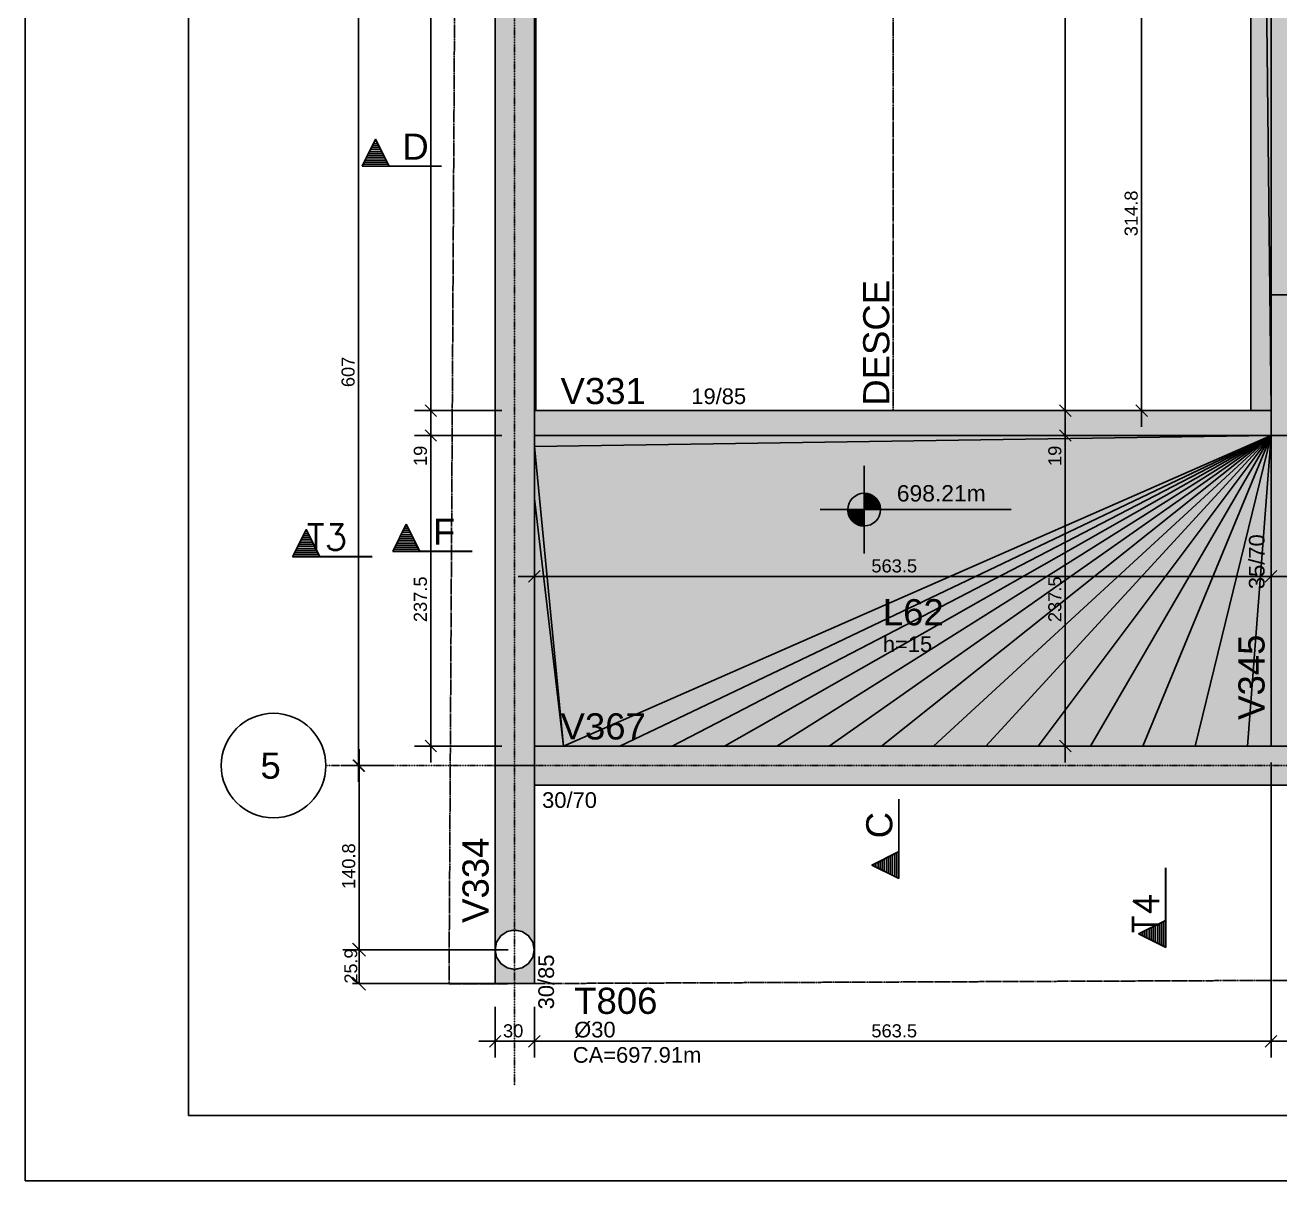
# Model space of a CAD drawing. Extents: x 37185 to 43130, y -8135 to -3930.
# Drawn here: x 37185 to 38144, y -8135 to -7251 of the extents above; entities that cross this region are included whole.
import ezdxf

# ---------------------------------------------------------------- set-up
doc = ezdxf.new("R2010")
doc.units = 0
doc.header["$MEASUREMENT"] = 0
doc.linetypes.add('ESTILO_TQS_0001', pattern=[1, 0.7, -0.3])
doc.linetypes.add('ESTILO_TQS_0004', pattern=[1.12, 0.5, -0.2, 0.01, -0.2, 0.01, -0.2])
doc.layers.get('0').update_dxf_attribs({"linetype": 'CONTINUOUS'})
doc.layers.get('Defpoints').update_dxf_attribs({"linetype": 'CONTINUOUS'})
for name, color, linetype in [('221', 11, 'CONTINUOUS'), ('37', 4, 'CONTINUOUS'), ('42', 3, 'CONTINUOUS'), ('44', 3, 'CONTINUOUS'), ('45', 2, 'CONTINUOUS'), ('46', 2, 'CONTINUOUS'), ('47', 2, 'CONTINUOUS'), ('50', 5, 'CONTINUOUS'), ('51', 5, 'CONTINUOUS'), ('55', 12, 'CONTINUOUS'), ('60', 253, 'CONTINUOUS'), ('62', 153, 'CONTINUOUS'), ('66', 231, 'CONTINUOUS'), ('68', 4, 'CONTINUOUS'), ('70', 160, 'CONTINUOUS'), ('75', 9, 'CONTINUOUS'), ('78', 6, 'CONTINUOUS'), ('79', 12, 'CONTINUOUS'), ('80', 6, 'CONTINUOUS'), ('82', 252, 'CONTINUOUS'), ('95', 7, 'CONTINUOUS')]:
    doc.layers.add(name, color=color, linetype=linetype)
doc.styles.add('Arial_2mm 1-50', font='arial.ttf', dxfattribs={"height": 9.835329})
doc.styles.get("Standard").update_dxf_attribs({"font": 'ROMANS.SHX'})
doc.styles.add('TQS_ARIAL', font='arial.ttf')
doc.dimstyles.new('Diagonal 2mm 1-50', dxfattribs={"dimscale": 30.48, "dimtxt": 9.8353, "dimasz": 0.328084, "dimexe": 0.164042, "dimexo": 0.164042, "dimgap": 0.04101, "dimtad": 1, "dimdec": 1, "dimdsep": 46, "dimtxsty": 'Arial_2mm 1-50', "dimblk1": 'OBLIQUE', "dimblk2": 'OBLIQUE', "dimsah": 1, "dimcen": 0.09, "dimadec": 8, "dimazin": 0, "dimtfac": 1, "dimtdec": 8, "dimtmove": 1, "dimatfit": 0, "dimfxl": 1, "dimtvp": 1, "dimtfillclr": 256, "dimtolj": 1, "dimtzin": 0, "dimarcsym": 2})

# ---------------------------------------------------------------- blocks, each defined once
blk = doc.blocks.new('_Oblique')
at = {"color": 0, "linetype": 'ByBlock', "lineweight": -2}
blk.add_line((-0.5, -0.5), (0.5, 0.5), dxfattribs=at)
blk = doc.blocks.new('*D182')
at = {"layer": '75', "color": 0, "linetype": 'Continuous', "lineweight": -2}
for p, q in [((37553.96, -7958.52), (37435.01, -7958.52)), ((37440.01, -7958.52), (37440.01, -7984.46)), ((37553.96, -7984.46), (37435.01, -7984.46))]:
    blk.add_line(p, q, dxfattribs=at)
at = {"layer": 'Defpoints', "color": 0, "linetype": 'Continuous'}
for p in [(37558.96, -7958.52), (37440.01, -7984.46), (37558.96, -7984.46)]:
    blk.add_point(p, dxfattribs=at)
at = {"layer": '75', "color": 0, "linetype": 'Continuous', "lineweight": -2, "xscale": 10, "yscale": 10, "zscale": 10}
for p, rotation in [((37440.01, -7958.52), 90), ((37440.01, -7984.46), 270)]:
    blk.add_blockref('_Oblique', p, dxfattribs=dict(at, rotation=rotation))
at = {"layer": '75', "color": 0, "linetype": 'Continuous', "insert": (37433.74, -7971.02), "char_height": 9.835, "attachment_point": 5, "rotation": 90, "style": 'Arial_2mm 1-50'}
blk.add_mtext('\\A1;25.9', dxfattribs=at)
blk = doc.blocks.new('_CORTEA')
for p, q in [((-1.215955, 0), (-1.008539, 0.414832)), ((-1.213134, 0.001738), (-1.008539, 0.41093)), ((-1.008539, 0.414832), (-0.801992, 0.001738)), ((-1.008539, 0.410929), (-0.803943, 0.001739)), ((-1.102411, 0.223182), (-0.91476, 0.223369)), ((-1.086361, 0.255281), (-0.930716, 0.255281)), ((-1.070407, 0.287191), (-0.946671, 0.287191)), ((-1.054453, 0.319101), (-0.962626, 0.319101)), ((-1.038497, 0.351012), (-0.978581, 0.351012)), ((-1.022543, 0.382922), (-0.994535, 0.382922)), ((0, 0), (-1.215955, 0)), ((-1.213134, 0.001739), (0, 0.001739)), ((-1.198048, 0.03191), (-0.819029, 0.03191)), ((-1.182092, 0.06382), (-0.834984, 0.06382)), ((-1.166137, 0.09573), (-0.85094, 0.09573)), ((-1.150182, 0.12764), (-0.866895, 0.12764)), ((-1.134225, 0.159551), (-0.882851, 0.159551)), ((-1.11827, 0.191461), (-0.898806, 0.191461))]:
    blk.add_line(p, q)
at = {"layer": '79'}
blk.add_lwpolyline([(-1.213134, 0.001739), (-1.008539, 0.410929), (-0.803943, 0.001739), (-1.213134, 0.001739)], dxfattribs=at)
blk = doc.blocks.new('CTR_PARC')
at = {"layer": '221', "color": 12, "xscale": 50, "yscale": 50}
blk.add_blockref('_CORTEA', (47661.98, -6846.97), dxfattribs=at)
at = {"layer": '221', "color": 12, "xscale": 50, "yscale": 50, "rotation": 90}
blk.add_blockref('_CORTEA', (48268.95, -7085.03), dxfattribs=at)
at = {"layer": '221', "color": 12}
blk.add_text('T3', height=20, dxfattribs=at).set_placement((47611.98, -6841.97))
blk.add_text('T4', height=20, rotation=90, dxfattribs=at).set_placement((48263.95, -7135.03))

msp = doc.modelspace()

# ---------------------------------------------------------------- linework, layer by layer
at = {"layer": '37', "linetype": 'Continuous'}
for points in [[(37544.06084, -7214.24546), (37544.06084, -7253.22031)], [(37574.06084, -7253.75316), (37574.06084, -7213.75316)], [(38137.51264, -7231.44401), (38137.51264, -7457.73761)], [(37544.06084, -7254.24546), (37544.06084, -7293.22031)], [(37574.06084, -7293.75316), (37574.06084, -7253.75316)], [(37544.06084, -7294.24546), (37544.06084, -7333.22031)], [(37574.06084, -7333.75316), (37574.06084, -7293.75316)], [(37544.06084, -7334.24546), (37544.06084, -7373.22031)], [(37574.06084, -7373.75316), (37574.06084, -7333.75316)], [(37544.06084, -7374.24546), (37544.06084, -7413.22031)], [(37574.06084, -7413.75316), (37574.06084, -7373.75316)], [(37544.06084, -7414.24546), (37544.06084, -7453.22031)], [(37574.06084, -7453.75316), (37574.06084, -7413.75316)], [(37544.06084, -7454.24546), (37544.06084, -7493.22031)], [(37574.06084, -7493.75316), (37574.06084, -7453.75316)], [(38137.51264, -7457.73761), (38137.51264, -7546.23831)], [(37544.06084, -7494.24546), (37544.06084, -7533.22031)], [(37574.06084, -7533.75316), (37574.06084, -7493.75316)], [(37544.06084, -7534.24546), (37544.06084, -7555.73831)], [(37574.06084, -7546.23831), (37574.06084, -7533.75316)], [(38137.51264, -7546.23831), (37574.06084, -7546.23831)], [(37544.06084, -7555.73831), (37544.06084, -7573.22031)], [(37574.06084, -7565.23831), (38172.51264, -7565.23831)], [(37574.06084, -7573.75316), (37574.06084, -7565.23831)], [(38137.51264, -7565.23831), (38137.51264, -7802.73681)], [(37544.06084, -7574.24546), (37544.06084, -7613.22031)], [(37574.06084, -7613.75316), (37574.06084, -7573.75316)], [(37544.06084, -7614.24546), (37544.06084, -7653.22031)], [(37574.06084, -7653.75316), (37574.06084, -7613.75316)], [(37544.06084, -7654.24546), (37544.06084, -7693.22381)], [(37574.06084, -7693.74991), (37574.06084, -7653.75316)], [(37544.06084, -7694.23596), (37544.06084, -7733.22356)], [(37574.06084, -7733.74981), (37574.06084, -7693.74991)], [(37544.06084, -7734.23596), (37544.06084, -7773.22031)], [(37574.06084, -7773.75316), (37574.06084, -7733.74981)], [(37544.06084, -7774.24546), (37544.06084, -7817.73681)], [(37574.06084, -7832.73681), (37574.06084, -7773.75316)], [(37596.42739, -7802.73681), (37574.06084, -7802.73681)], [(37639.42559, -7802.73681), (37596.42739, -7802.73681)], [(37679.42559, -7802.73681), (37639.42559, -7802.73681)], [(37719.42559, -7802.73681), (37679.42559, -7802.73681)], [(37759.42559, -7802.73681), (37719.42559, -7802.73681)], [(37799.42559, -7802.73681), (37759.42559, -7802.73681)], [(37839.42559, -7802.73681), (37799.42559, -7802.73681)], [(37879.42559, -7802.73681), (37839.42559, -7802.73681)], [(37919.42559, -7802.73681), (37879.42559, -7802.73681)], [(37959.42559, -7802.73681), (37919.42559, -7802.73681)], [(37999.42559, -7802.73681), (37959.42559, -7802.73681)], [(38039.42559, -7802.73681), (37999.42559, -7802.73681)], [(38079.42559, -7802.73681), (38039.42559, -7802.73681)], [(38119.42559, -7802.73681), (38079.42559, -7802.73681)], [(38137.51264, -7802.73681), (38119.42559, -7802.73681)], [(38137.51264, -7802.73681), (38159.42559, -7802.73681)], [(37544.06084, -7817.73681), (37544.06084, -7958.00246)], [(37574.06084, -7832.73681), (37596.42739, -7832.73681)], [(37574.06084, -7958.53531), (37574.06084, -7832.73681)], [(37596.42739, -7832.73681), (37639.42559, -7832.73681)], [(37639.42559, -7832.73681), (37679.42559, -7832.73681)], [(37679.42559, -7832.73681), (37719.42559, -7832.73681)], [(37719.42559, -7832.73681), (37759.42559, -7832.73681)], [(37759.42559, -7832.73681), (37799.42559, -7832.73681)], [(37799.42559, -7832.73681), (37839.42559, -7832.73681)], [(37839.42559, -7832.73681), (37879.42559, -7832.73681)], [(37879.42559, -7832.73681), (37919.42559, -7832.73681)], [(37919.42559, -7832.73681), (37959.42559, -7832.73681)], [(37959.42559, -7832.73681), (37999.42559, -7832.73681)], [(37999.42559, -7832.73681), (38039.42559, -7832.73681)], [(38039.42559, -7832.73681), (38079.42559, -7832.73681)], [(38079.42559, -7832.73681), (38119.42559, -7832.73681)], [(38119.42559, -7832.73681), (38159.42559, -7832.73681)], [(37544.06084, -7959.02761), (37544.06111, -7984.55312)], [(37574.06084, -7984.4898), (37574.06084, -7958.53531)], [(37544.06084, -7984.4898), (37574.0549, -7984.42223)]]:
    msp.add_lwpolyline(points, dxfattribs=at)
at = {"layer": '50', "linetype": 'Continuous'}
msp.add_circle((37374.54729, -7817.73361), 40, dxfattribs=at)
at = {"layer": '55', "linetype": 'Continuous'}
for p, q in [((37826.26884, -7621.95776), (37826.26884, -7588.39921)), ((37826.26884, -7609.45776), (37826.26884, -7634.45776)), ((37826.26884, -7610.06511), (37830.10154, -7610.06511)), ((37826.26884, -7610.85796), (37832.00309, -7610.85796)), ((37826.26884, -7611.65081), (37833.33399, -7611.65081)), ((37826.26884, -7612.44366), (37834.37639, -7612.44366)), ((37826.26884, -7613.23646), (37835.21769, -7613.23646)), ((37826.26884, -7614.02931), (37835.92389, -7614.02931)), ((37826.26884, -7614.82216), (37836.53204, -7614.82216)), ((37826.26884, -7615.61501), (37837.04009, -7615.61501)), ((37826.26884, -7616.40786), (37837.46924, -7616.40786)), ((37826.26884, -7617.20071), (37837.82829, -7617.20071)), ((37826.26884, -7617.99356), (37838.12359, -7617.99356)), ((37826.26884, -7618.78636), (37838.35989, -7618.78636)), ((37826.26884, -7619.57921), (37838.54044, -7619.57921)), ((37826.26884, -7621.95776), (37792.71029, -7621.95776)), ((37826.26879, -7622.75056), (37813.76879, -7622.75056)), ((37813.76884, -7621.95776), (37838.76884, -7621.95776)), ((37826.26879, -7623.54341), (37813.86979, -7623.54341)), ((37826.26879, -7624.33626), (37813.99719, -7624.33626)), ((37826.26879, -7625.12911), (37814.17779, -7625.12911)), ((37826.26879, -7625.92191), (37814.41409, -7625.92191)), ((37826.26879, -7626.71481), (37814.70939, -7626.71481)), ((37826.26879, -7627.50761), (37815.06844, -7627.50761)), ((37826.26879, -7628.30046), (37815.49759, -7628.30046)), ((37826.26879, -7629.09331), (37816.00559, -7629.09331)), ((37826.26884, -7620.37206), (37838.66784, -7620.37206)), ((37826.26884, -7621.16491), (37838.74304, -7621.16491)), ((37826.26884, -7621.95776), (37938.76884, -7621.95776)), ((37826.26884, -7621.95776), (37826.26884, -7655.51631)), ((37826.26879, -7629.88616), (37816.60499, -7629.88616)), ((37826.26879, -7630.67896), (37817.31394, -7630.67896)), ((37826.26879, -7631.47186), (37818.16129, -7631.47186)), ((37826.26879, -7632.26466), (37819.19654, -7632.26466)), ((37826.26879, -7633.05751), (37820.52034, -7633.05751)), ((37826.26879, -7633.85036), (37822.41974, -7633.85036))]:
    msp.add_line(p, q, dxfattribs=at)
msp.add_circle((37826.26884, -7621.95776), 12.5, dxfattribs=at)
at = {"layer": '60', "linetype": 'Continuous'}
for points in [[(37544.06084, -7817.73361), (37574.06084, -7817.73361), (37574.01264, -4314.52236), (37544.01264, -4279.47971), (37544.06084, -7817.73361)], [(38137.51264, -7546.23831), (38137.51264, -7103.23831), (38122.01264, -6153.73821), (38137.51264, -7546.23831)], [(38122.01264, -6153.73821), (38122.01264, -7546.23831), (38137.51264, -7546.23831), (38122.01264, -6153.73821)], [(38137.51264, -7183.23831), (38137.51264, -7103.23831), (38137.51264, -7546.23831), (38137.51264, -7183.23831)], [(38137.51264, -7231.44401), (38137.51264, -7183.23831), (38137.51264, -7546.23831), (38137.51264, -7231.44401)], [(38172.51264, -7457.73761), (38172.51264, -7231.44401), (38137.51264, -7231.44401), (38137.51264, -7457.73761), (38172.51264, -7457.73761)], [(38137.51264, -7546.23831), (38137.51264, -7457.73761), (38137.51264, -7231.44401), (38137.51264, -7546.23831)], [(38172.51264, -7565.23831), (38172.51264, -7457.73761), (38137.51264, -7457.73761), (38137.51264, -7565.23831), (38172.51264, -7565.23831)], [(37574.06084, -7565.23831), (38137.51264, -7565.23831), (38137.51264, -7546.23831), (37574.06084, -7546.23831), (37574.06084, -7565.23831)], [(37574.06084, -7958.53531), (37574.06084, -7817.73681), (37544.06084, -7817.73681), (37544.06084, -7957.48986), (37545.00649, -7952.73576), (37548.28019, -7947.83636), (37553.17964, -7944.56266), (37558.95889, -7943.41306), (37564.73814, -7944.56266), (37569.63759, -7947.83636), (37572.91129, -7952.73576), (37574.06084, -7958.51506)], [(37574.06084, -7984.4898), (37574.06084, -7958.53531), (37574.05684, -7958.53531), (37572.91129, -7964.29431), (37569.63759, -7969.19376), (37564.73814, -7972.46741), (37558.95889, -7973.61701), (37553.17964, -7972.46741), (37548.28019, -7969.19376), (37545.00649, -7964.29431), (37544.06084, -7959.54021), (37544.06084, -7984.55312)]]:
    msp.add_lwpolyline(points, dxfattribs=at)
for points in [[(37544.06084, -7817.73361), (37574.01264, -4314.52236), (37544.01264, -4279.47971)], [(37544.06084, -7817.73361), (37544.01264, -4279.47971), (37544.06084, -7817.73361)], [(37544.06084, -7817.73361), (37574.06084, -7817.73361), (37574.01264, -4314.52236)], [(38137.51264, -7546.23831), (38137.51264, -7103.23831), (38122.01264, -6153.73821)], [(38137.51264, -7546.23831), (38122.01264, -6153.73821), (38137.51264, -7546.23831)], [(38122.01264, -6153.73821), (38122.01264, -7546.23831), (38137.51264, -7546.23831)], [(38122.01264, -6153.73821), (38137.51264, -7546.23831), (38122.01264, -6153.73821)], [(38137.51264, -7183.23831), (38137.51264, -7103.23831), (38137.51264, -7546.23831)], [(38137.51264, -7231.44401), (38137.51264, -7183.23831), (38137.51264, -7546.23831)], [(38137.51264, -7183.23831), (38137.51264, -7546.23831), (38137.51264, -7183.23831)], [(38172.51264, -7457.73761), (38172.51264, -7231.44401), (38137.51264, -7231.44401)], [(38172.51264, -7457.73761), (38137.51264, -7231.44401), (38137.51264, -7457.73761)], [(38137.51264, -7231.44401), (38137.51264, -7546.23831), (38137.51264, -7231.44401)], [(38137.51264, -7546.23831), (38137.51264, -7457.73761), (38137.51264, -7231.44401)], [(38137.51264, -7546.23831), (38137.51264, -7231.44401), (38137.51264, -7546.23831)], [(38172.51264, -7565.23831), (38172.51264, -7457.73761), (38137.51264, -7457.73761)], [(38172.51264, -7565.23831), (38137.51264, -7457.73761), (38137.51264, -7565.23831)], [(38172.51264, -7457.73761), (38137.51264, -7457.73761), (38172.51264, -7457.73761)], [(37574.06084, -7565.23831), (38137.51264, -7565.23831), (38137.51264, -7546.23831)], [(37574.06084, -7565.23831), (38137.51264, -7546.23831), (37574.06084, -7546.23831)], [(37574.06084, -7565.23831), (37574.06084, -7546.23831), (37574.06084, -7565.23831)], [(38172.51264, -7565.23831), (38137.51264, -7565.23831), (38172.51264, -7565.23831)], [(37574.06084, -7817.73681), (37544.06084, -7817.73681), (37545.00649, -7952.73576)], [(37545.00649, -7952.73576), (37544.06084, -7817.73681), (37544.06084, -7957.48986)], [(37574.06084, -7817.73681), (37545.00649, -7952.73576), (37548.28019, -7947.83636)], [(37574.06084, -7817.73681), (37548.28019, -7947.83636), (37553.17964, -7944.56266)], [(37574.06084, -7817.73681), (37553.17964, -7944.56266), (37558.95889, -7943.41306)], [(37574.06084, -7817.73681), (37558.95889, -7943.41306), (37564.73814, -7944.56266)], [(37574.06084, -7817.73681), (37564.73814, -7944.56266), (37569.63759, -7947.83636)], [(37574.06084, -7817.73681), (37569.63759, -7947.83636), (37572.91129, -7952.73576)], [(37574.06084, -7817.73681), (37572.91129, -7952.73576), (37574.06084, -7958.53531)], [(37545.00649, -7964.29431), (37544.06084, -7959.54021), (37544.0611, -7984.55312)], [(37545.00649, -7964.29431), (37544.0611, -7984.55312), (37548.28019, -7969.19376)], [(37574.06084, -7984.42572), (37572.91129, -7964.29431), (37569.63759, -7969.19376)], [(37574.06084, -7984.42562), (37574.06084, -7958.53531), (37572.91129, -7964.29431)], [(37574.06084, -7984.4898), (37574.06084, -7958.53531), (37574.06084, -7958.53531)], [(37574.06084, -7984.42575), (37548.28019, -7969.19376), (37544.0611, -7984.55312)], [(37574.06103, -7984.42574), (37553.17964, -7972.46741), (37548.28019, -7969.19376)], [(37574.06103, -7984.42574), (37558.95889, -7973.61701), (37553.17964, -7972.46741)], [(37574.06083, -7984.4256), (37564.73814, -7972.46741), (37558.95889, -7973.61701)], [(37574.06084, -7984.42562), (37569.63759, -7969.19376), (37564.73814, -7972.46741)]]:
    msp.add_solid(points, dxfattribs=at)
at = {"layer": '62', "linetype": 'Continuous'}
for points in [[(38137.51264, -7565.23831), (37574.06084, -7565.23831), (37574.06084, -7573.75316), (38137.51264, -7565.23831)], [(38137.51264, -7565.23831), (37574.06084, -7573.75316), (37596.42739, -7802.73681), (38137.51264, -7565.23831)], [(38137.51264, -7565.23831), (37596.42739, -7802.73681), (37639.42559, -7802.73681), (38137.51264, -7565.23831)], [(38137.51264, -7565.23831), (37639.42559, -7802.73681), (37679.42559, -7802.73681), (38137.51264, -7565.23831)], [(38137.51264, -7565.23831), (37679.42559, -7802.73681), (37719.42559, -7802.73681), (38137.51264, -7565.23831)], [(38137.51264, -7565.23831), (37719.42559, -7802.73681), (37759.42559, -7802.73681), (38137.51264, -7565.23831)], [(38137.51264, -7565.23831), (37759.42559, -7802.73681), (37799.42559, -7802.73681), (38137.51264, -7565.23831)], [(38137.51264, -7565.23831), (37799.42559, -7802.73681), (37839.42559, -7802.73681), (38137.51264, -7565.23831)], [(38137.51264, -7565.23831), (37839.42559, -7802.73681), (37879.42559, -7802.73681), (38137.51264, -7565.23831)], [(38137.51264, -7565.23831), (37879.42559, -7802.73681), (37919.42559, -7802.73681), (38137.51264, -7565.23831)], [(38137.51264, -7565.23831), (37919.42559, -7802.73681), (37959.42559, -7802.73681), (38137.51264, -7565.23831)], [(38137.51264, -7565.23831), (37959.42559, -7802.73681), (37999.42559, -7802.73681), (38137.51264, -7565.23831)], [(38137.51264, -7565.23831), (37999.42559, -7802.73681), (38039.42559, -7802.73681), (38137.51264, -7565.23831)], [(38137.51264, -7565.23831), (38039.42559, -7802.73681), (38079.42559, -7802.73681), (38137.51264, -7565.23831)], [(38137.51264, -7565.23831), (38079.42559, -7802.73681), (38119.42559, -7802.73681), (38137.51264, -7565.23831)], [(38137.51264, -7565.23831), (38119.42559, -7802.73681), (38137.51264, -7802.73681), (38137.51264, -7565.23831)], [(38172.51264, -7802.73681), (38172.51264, -7565.23831), (38137.51264, -7565.23831), (38137.51264, -7802.73681), (38158.91299, -7802.73681), (38159.42559, -7802.63486), (38159.93814, -7802.73681), (38172.51264, -7802.73681)], [(37574.06084, -7613.75316), (37596.42739, -7802.73681), (37574.06084, -7573.75316), (37574.06084, -7613.75316)], [(37574.06084, -7613.75316), (37574.06084, -7653.75316), (37574.06084, -7802.73681), (37574.06084, -7613.75316)], [(37574.06084, -7613.75316), (37574.06084, -7802.73681), (37596.42739, -7802.73681), (37574.06084, -7613.75316)], [(37574.06084, -7802.73681), (37574.06084, -7653.75316), (37574.06084, -7693.74991), (37574.06084, -7802.73681)], [(37574.06084, -7802.73681), (37574.06084, -7693.74991), (37574.06084, -7733.74981), (37574.06084, -7802.73681)], [(37574.06084, -7802.73681), (37574.06084, -7733.74981), (37574.06084, -7773.75316), (37574.06084, -7802.73681)], [(38172.51264, -7802.73681), (38172.51264, -7832.73681), (37574.06084, -7832.73681), (37574.06084, -7802.73681), (38172.51264, -7802.73681)]]:
    msp.add_lwpolyline(points, dxfattribs=at)
for points in [[(38137.51264, -7565.23831), (37574.06084, -7565.23831), (37574.06084, -7573.75316)], [(38137.51264, -7565.23831), (37574.06084, -7573.75316), (38137.51264, -7565.23831)], [(38137.51264, -7565.23831), (37574.06084, -7573.75316), (37596.42739, -7802.73681)], [(38137.51264, -7565.23831), (37596.42739, -7802.73681), (38137.51264, -7565.23831)], [(38137.51264, -7565.23831), (37596.42739, -7802.73681), (37639.42559, -7802.73681)], [(38137.51264, -7565.23831), (37639.42559, -7802.73681), (38137.51264, -7565.23831)], [(38137.51264, -7565.23831), (37639.42559, -7802.73681), (37679.42559, -7802.73681)], [(38137.51264, -7565.23831), (37679.42559, -7802.73681), (38137.51264, -7565.23831)], [(38137.51264, -7565.23831), (37679.42559, -7802.73681), (37719.42559, -7802.73681)], [(38137.51264, -7565.23831), (37719.42559, -7802.73681), (38137.51264, -7565.23831)], [(38137.51264, -7565.23831), (37719.42559, -7802.73681), (37759.42559, -7802.73681)], [(38137.51264, -7565.23831), (37759.42559, -7802.73681), (38137.51264, -7565.23831)], [(38137.51264, -7565.23831), (37759.42559, -7802.73681), (37799.42559, -7802.73681)], [(38137.51264, -7565.23831), (37799.42559, -7802.73681), (38137.51264, -7565.23831)], [(38137.51264, -7565.23831), (37799.42559, -7802.73681), (37839.42559, -7802.73681)], [(38137.51264, -7565.23831), (37839.42559, -7802.73681), (38137.51264, -7565.23831)], [(38137.51264, -7565.23831), (37839.42559, -7802.73681), (37879.42559, -7802.73681)], [(38137.51264, -7565.23831), (37879.42559, -7802.73681), (38137.51264, -7565.23831)], [(38137.51264, -7565.23831), (37879.42559, -7802.73681), (37919.42559, -7802.73681)], [(38137.51264, -7565.23831), (37919.42559, -7802.73681), (38137.51264, -7565.23831)], [(38137.51264, -7565.23831), (37919.42559, -7802.73681), (37959.42559, -7802.73681)], [(38137.51264, -7565.23831), (37959.42559, -7802.73681), (38137.51264, -7565.23831)], [(38137.51264, -7565.23831), (37959.42559, -7802.73681), (37999.42559, -7802.73681)], [(38137.51264, -7565.23831), (37999.42559, -7802.73681), (38137.51264, -7565.23831)], [(38137.51264, -7565.23831), (37999.42559, -7802.73681), (38039.42559, -7802.73681)], [(38137.51264, -7565.23831), (38039.42559, -7802.73681), (38137.51264, -7565.23831)], [(38137.51264, -7565.23831), (38039.42559, -7802.73681), (38079.42559, -7802.73681)], [(38137.51264, -7565.23831), (38079.42559, -7802.73681), (38137.51264, -7565.23831)], [(38137.51264, -7565.23831), (38079.42559, -7802.73681), (38119.42559, -7802.73681)], [(38137.51264, -7565.23831), (38119.42559, -7802.73681), (38137.51264, -7565.23831)], [(38137.51264, -7565.23831), (38119.42559, -7802.73681), (38137.51264, -7802.73681)], [(38172.51264, -7565.23831), (38137.51264, -7565.23831), (38158.91299, -7802.73681)], [(38158.91299, -7802.73681), (38137.51264, -7565.23831), (38137.51264, -7802.73681)], [(38137.51264, -7565.23831), (38137.51264, -7802.73681), (38137.51264, -7565.23831)], [(37574.06084, -7613.75316), (37596.42739, -7802.73681), (37574.06084, -7573.75316)], [(37574.06084, -7613.75316), (37574.06084, -7573.75316), (37574.06084, -7613.75316)], [(37574.06084, -7613.75316), (37574.06084, -7653.75316), (37574.06084, -7802.73681)], [(37574.06084, -7613.75316), (37574.06084, -7802.73681), (37574.06084, -7613.75316)], [(37574.06084, -7613.75316), (37574.06084, -7802.73681), (37596.42739, -7802.73681)], [(37574.06084, -7613.75316), (37596.42739, -7802.73681), (37574.06084, -7613.75316)], [(37574.06084, -7802.73681), (37574.06084, -7693.74991), (37574.06084, -7733.74981)], [(37574.06084, -7802.73681), (37574.06084, -7733.74981), (37574.06084, -7802.73681)], [(37574.06084, -7802.73681), (37574.06084, -7733.74981), (37574.06084, -7773.75316)], [(37574.06084, -7802.73681), (37574.06084, -7773.75316), (37574.06084, -7802.73681)], [(38172.51264, -7802.73681), (38172.51264, -7832.73681), (37574.06084, -7832.73681)], [(38172.51264, -7802.73681), (37574.06084, -7832.73681), (37574.06084, -7802.73681)], [(38172.51264, -7802.73681), (37574.06084, -7802.73681), (38172.51264, -7802.73681)]]:
    msp.add_solid(points, dxfattribs=at)
at = {"layer": '68', "linetype": 'ESTILO_TQS_0001'}
msp.add_line((37848.53674, -7546.17831), (37848.53674, -6153.87461), dxfattribs=at)
at = {"layer": '68', "color": 12, "linetype": 'ESTILO_TQS_0001'}
msp.add_lwpolyline([(37530.05069, -4249.00666), (40530.67009, -4723.98931), (40512.14434, -7971.93931), (37508.76839, -7984.70311), (37530.05069, -4249.00666)], dxfattribs=at)
at = {"layer": '70', "linetype": 'ESTILO_TQS_0004'}
for p, q in [((37558.95889, -4162.62756), (37558.95889, -8062.33456)), ((37414.54729, -7817.73361), (40631.05859, -7817.73361))]:
    msp.add_line(p, q, dxfattribs=at)
at = {"layer": '75', "linetype": 'Continuous'}
for p, q in [((37494.82904, -7558.73831), (37494.82904, -6141.37461)), ((37980.08864, -7558.73831), (37980.08864, -6141.37461)), ((37439.56159, -7830.23361), (37439.56159, -7198.23831)), ((38038.46504, -7218.94401), (38038.46504, -7558.73831)), ((37442.29004, -7359.33241), (37452.66084, -7338.59081)), ((37442.43109, -7359.24546), (37452.66084, -7338.78591)), ((37451.96069, -7340.18631), (37453.36104, -7340.18631)), ((37452.66084, -7338.59081), (37462.98819, -7359.24546)), ((37452.66084, -7338.78596), (37462.89064, -7359.24546)), ((37447.17429, -7349.75936), (37458.14749, -7349.75936)), ((37447.96724, -7348.17331), (37457.34979, -7348.16391)), ((37448.76974, -7346.56836), (37456.55199, -7346.56836)), ((37449.56744, -7344.97286), (37455.75429, -7344.97286)), ((37450.36519, -7343.37736), (37454.95654, -7343.37736)), ((37451.16294, -7341.78181), (37454.15874, -7341.78181)), ((37503.08779, -7359.33241), (37442.29004, -7359.33241)), ((37442.43109, -7359.24546), (37503.08779, -7359.24546)), ((37443.18544, -7357.73691), (37462.13634, -7357.73691)), ((37443.98324, -7356.14141), (37461.33859, -7356.14141)), ((37444.78099, -7354.54591), (37460.54084, -7354.54591)), ((37445.57874, -7352.95041), (37459.74304, -7352.95041)), ((37446.37654, -7351.35486), (37458.94524, -7351.35486)), ((37499.24849, -7550.65776), (37490.40964, -7541.81891)), ((37499.24849, -7550.65776), (37490.40964, -7541.81891)), ((37494.82904, -7577.73831), (37494.82904, -7533.73831)), ((37984.50804, -7550.65776), (37975.66924, -7541.81891)), ((37984.50804, -7550.65776), (37975.66924, -7541.81891)), ((37980.08864, -7577.73831), (37980.08864, -7533.73831)), ((38034.04559, -7541.81891), (38042.88444, -7550.65776)), ((37549.23749, -7546.23831), (37482.32904, -7546.23831)), ((37549.23749, -7546.23831), (37482.32904, -7546.23831)), ((37494.82904, -7815.23681), (37494.82904, -7552.73831)), ((37561.73749, -7546.23831), (37561.73749, -7546.23831)), ((37561.73749, -7546.23831), (37561.73749, -7546.23831)), ((37980.08864, -7546.23831), (37980.08864, -7546.23831)), ((37980.08864, -7546.23831), (37980.08864, -7546.23831)), ((37980.08864, -7552.73831), (37980.08864, -7815.23681)), ((38086.16149, -7546.23831), (38025.96504, -7546.23831)), ((38098.66149, -7546.23831), (38098.66149, -7546.23831)), ((37499.24849, -7569.65776), (37490.40964, -7560.81891)), ((37499.24849, -7569.65776), (37490.40964, -7560.81891)), ((37984.50804, -7569.65776), (37975.66924, -7560.81891)), ((37975.66924, -7560.81891), (37984.50804, -7569.65776)), ((37549.23749, -7565.23831), (37482.32904, -7565.23831)), ((37549.23749, -7565.23831), (37482.32904, -7565.23831)), ((37561.73749, -7565.23831), (37561.73749, -7565.23831)), ((37561.73749, -7565.23831), (37561.73749, -7565.23831)), ((37993.37839, -7565.23831), (37967.58864, -7565.23831)), ((37980.08864, -7565.23831), (37980.08864, -7565.23831)), ((38005.87839, -7565.23831), (38005.87839, -7565.23831)), ((37465.69629, -7653.86421), (37476.06709, -7633.12261)), ((37465.83734, -7653.77731), (37476.06709, -7633.31771)), ((37473.77139, -7637.90916), (37478.36274, -7637.90916)), ((37474.56919, -7636.31361), (37477.56499, -7636.31361)), ((37475.36694, -7634.71811), (37476.76729, -7634.71811)), ((37476.06709, -7633.12261), (37486.39444, -7653.77731)), ((37476.06709, -7633.31776), (37486.29689, -7653.77726)), ((37468.98494, -7647.48221), (37483.14929, -7647.48221)), ((37469.78279, -7645.88666), (37482.35149, -7645.88666)), ((37470.58054, -7644.29116), (37481.55374, -7644.29116)), ((37471.37349, -7642.70511), (37480.75604, -7642.69576)), ((37472.17599, -7641.10016), (37479.95824, -7641.10016)), ((37472.97369, -7639.50466), (37479.16049, -7639.50466)), ((37526.49404, -7653.86421), (37465.69629, -7653.86421)), ((37465.83734, -7653.77726), (37526.49404, -7653.77726)), ((37466.59164, -7652.26871), (37485.54259, -7652.26871)), ((37467.38944, -7650.67321), (37484.74484, -7650.67321)), ((37468.18719, -7649.07771), (37483.94704, -7649.07771)), ((37561.56084, -7672.98001), (38150.01264, -7672.98001)), ((37569.64144, -7677.39941), (37578.48029, -7668.56056)), ((37574.06084, -7672.88796), (37574.06084, -7672.88796)), ((38125.01264, -7672.98001), (38185.01264, -7672.98001)), ((38133.09324, -7677.39941), (38141.93209, -7668.56056)), ((38133.09324, -7677.39941), (38141.93209, -7668.56056)), ((38137.51264, -7672.88796), (38137.51264, -7672.88796)), ((38137.51264, -7672.88796), (38137.51264, -7672.88796)), ((37574.06084, -7685.38796), (37574.06084, -7685.48001)), ((38137.51264, -7685.38796), (38137.51264, -7685.48001)), ((38137.51264, -7685.38796), (38137.51264, -7685.48001)), ((37499.24849, -7807.15626), (37490.40964, -7798.31741)), ((37975.66924, -7798.31741), (37984.50804, -7807.15626)), ((37440.00874, -7971.01506), (37440.00874, -7805.23361)), ((37549.23749, -7802.73681), (37482.32904, -7802.73681)), ((37561.73749, -7802.73681), (37561.73749, -7802.73681)), ((38006.92559, -7802.73681), (37967.58864, -7802.73681)), ((38019.42559, -7802.73681), (38019.42559, -7802.73681)), ((38137.51264, -7802.73681), (38137.51264, -7802.73681)), ((38137.51264, -7802.73681), (38137.51264, -7802.73681)), ((37427.50874, -7817.73361), (37427.06159, -7817.73361)), ((37466.33564, -7817.73361), (37427.50874, -7817.73361)), ((37443.98099, -7822.15301), (37435.14219, -7813.31421)), ((37444.42814, -7822.15301), (37435.58934, -7813.31421)), ((37440.00874, -7817.73361), (37440.00874, -7817.73361)), ((37478.83564, -7817.73361), (37478.83564, -7817.73361)), ((38137.51264, -7815.23681), (38137.51264, -8041.08276)), ((38137.51264, -7815.23681), (38137.51264, -8041.08276)), ((37852.74764, -7904.02356), (37852.74764, -7843.36686)), ((37852.83459, -7843.36686), (37852.83459, -7904.16461)), ((37832.09299, -7893.79381), (37852.74769, -7883.46646)), ((37832.28814, -7893.79381), (37852.74764, -7883.56401)), ((37843.26154, -7899.28036), (37843.26154, -7888.30716)), ((37844.85704, -7900.07811), (37844.85704, -7887.50941)), ((37846.45259, -7900.87591), (37846.45259, -7886.71161)), ((37848.04809, -7901.67366), (37848.04809, -7885.91386)), ((37849.64359, -7902.47146), (37849.64359, -7885.11606)), ((37851.23909, -7903.26921), (37851.23909, -7884.31831)), ((37852.83459, -7904.16461), (37832.09299, -7893.79381)), ((37852.74769, -7904.02356), (37832.28809, -7893.79381)), ((37833.68849, -7894.49396), (37833.68849, -7893.09361)), ((37835.28399, -7895.29171), (37835.28399, -7892.29591)), ((37836.87954, -7896.08946), (37836.87954, -7891.49811)), ((37838.47504, -7896.88721), (37838.47504, -7890.70041)), ((37840.07054, -7897.68491), (37840.07054, -7889.90266)), ((37841.67549, -7898.48741), (37841.66614, -7889.10486)), ((37444.42814, -7962.93446), (37435.58934, -7954.09561)), ((37444.42814, -7962.93446), (37435.58934, -7954.09561)), ((37546.45889, -7958.51506), (37427.50874, -7958.51506)), ((37546.45889, -7958.51506), (37427.50874, -7958.51506)), ((37558.95889, -7958.51506), (37558.95889, -7958.51506)), ((37558.95889, -7958.51506), (37558.95889, -7958.51506)), ((37544.06084, -7984.4898), (37544.06084, -7984.4898)), ((37544.06084, -7984.4898), (37544.06084, -7984.4898)), ((37574.06084, -7984.4898), (37574.06084, -7984.4898)), ((37574.06084, -7984.4898), (37574.06084, -7984.4898)), ((37544.06084, -8002.30051), (37544.06084, -8041.08276)), ((37574.06084, -8002.30051), (37574.06084, -8041.08276)), ((37574.06084, -8002.30051), (37574.06084, -8041.08276)), ((37531.56084, -8028.58276), (37586.56084, -8028.58276)), ((37539.64144, -8033.00216), (37548.48029, -8024.16331)), ((37561.56084, -8028.58276), (38150.01264, -8028.58276)), ((37569.64144, -8033.00216), (37578.48029, -8024.16331)), ((37569.64144, -8033.00216), (37578.48029, -8024.16331)), ((38125.01264, -8028.58276), (38185.01264, -8028.58276)), ((38133.09324, -8033.00216), (38141.93209, -8024.16331)), ((38133.09324, -8033.00216), (38141.93209, -8024.16331))]:
    msp.add_line(p, q, dxfattribs=at)
at = {"layer": '78', "linetype": 'Continuous'}
for points in [[(37573.95889, -7958.51506), (37572.81709, -7952.77481), (37569.56549, -7947.90846), (37564.69914, -7944.65686), (37558.95889, -7943.51506), (37553.21864, -7944.65686), (37548.35229, -7947.90846), (37545.10069, -7952.77481), (37543.95889, -7958.51506), (37545.10069, -7964.25531), (37548.35229, -7969.12166), (37553.21864, -7972.37326), (37558.95889, -7973.51506), (37564.69914, -7972.37326), (37569.56549, -7969.12166), (37572.81709, -7964.25531), (37573.95889, -7958.51506)], [(37544.06084, -7958.00246), (37543.95889, -7958.51506)], [(37543.95889, -7958.51506), (37544.06084, -7959.02761)], [(37573.95449, -7958.53706), (37573.95524, -7958.53346)]]:
    msp.add_lwpolyline(points, dxfattribs=at)
at = {"layer": '79', "linetype": 'Continuous'}
for points in [[(37442.43114, -7359.24546), (37452.66084, -7338.78596), (37462.89064, -7359.24546), (37442.43114, -7359.24546)], [(37826.26884, -7609.45776), (37826.26884, -7621.95776), (37838.76884, -7621.95776), (37838.76054, -7621.50226), (37838.70684, -7620.71396), (37838.60234, -7619.92431), (37838.43864, -7619.10351), (37838.24199, -7618.36701), (37837.96374, -7617.54411), (37837.62819, -7616.74086), (37837.24924, -7615.98441), (37836.77509, -7615.18506), (37836.19789, -7614.36401), (37835.49784, -7613.52711), (37834.90589, -7612.92161), (37834.11424, -7612.22636), (37833.57289, -7611.81371), (37832.98784, -7611.41711), (37832.28139, -7610.99876), (37831.57604, -7610.64036), (37830.49449, -7610.19366), (37829.50494, -7609.88391), (37828.71354, -7609.69916), (37827.74834, -7609.54561), (37826.96854, -7609.47736), (37826.26884, -7609.45776)], [(37826.26884, -7634.45776), (37826.26884, -7621.95776), (37813.76884, -7621.95776), (37813.77714, -7622.41321), (37813.83089, -7623.20156), (37813.93534, -7623.99121), (37814.09909, -7624.81196), (37814.29569, -7625.54851), (37814.57399, -7626.37141), (37814.90954, -7627.17466), (37815.28849, -7627.93111), (37815.76264, -7628.73041), (37816.33984, -7629.55146), (37817.03989, -7630.38841), (37817.63184, -7630.99391), (37818.42349, -7631.68916), (37818.96484, -7632.10181), (37819.54989, -7632.49841), (37820.25634, -7632.91676), (37820.96164, -7633.27516), (37822.04324, -7633.72186), (37823.03279, -7634.03161), (37823.82419, -7634.21636), (37824.78939, -7634.36991), (37825.56919, -7634.43816), (37826.26884, -7634.45776)], [(37465.83734, -7653.77726), (37476.06709, -7633.31776), (37486.29689, -7653.77726), (37465.83734, -7653.77726)], [(37852.74764, -7904.02351), (37832.28814, -7893.79381), (37852.74764, -7883.56401), (37852.74764, -7904.02351)]]:
    msp.add_lwpolyline(points, dxfattribs=at)
at = {"layer": '80', "linetype": 'Continuous'}
for p, q in [((37574.06084, -7546.11831), (37574.06084, -5836.23831)), ((37575.06084, -7546.11831), (37575.06084, -5886.23831)), ((38137.51264, -7546.23831), (38137.51264, -5886.23831)), ((38122.01264, -7546.23831), (38122.01264, -6153.73821))]:
    msp.add_line(p, q, dxfattribs=at)
at = {"layer": '82', "linetype": 'Continuous'}
for p, q in [((37558.95889, -7253.73291), (37558.95889, -7253.73291)), ((37558.95889, -7293.73291), (37558.95889, -7293.73291)), ((37558.95889, -7333.73291), (37558.95889, -7333.73291)), ((37558.95889, -7373.73291), (37558.95889, -7373.73291)), ((37558.95889, -7413.73291), (37558.95889, -7413.73291)), ((37558.95889, -7453.73291), (37558.95889, -7453.73291)), ((37558.95889, -7493.73291), (37558.95889, -7493.73291)), ((37558.95889, -7533.73291), (37558.95889, -7533.73291)), ((37558.95889, -7573.73291), (37558.95889, -7573.73291)), ((37558.95889, -7613.73291), (37558.95889, -7613.73291)), ((37558.95889, -7653.73291), (37558.95889, -7653.73291)), ((37558.96019, -7693.72986), (37558.96019, -7693.72986)), ((37558.96014, -7733.72976), (37558.96014, -7733.72976)), ((37558.95889, -7773.73291), (37558.95889, -7773.73291)), ((37596.42739, -7817.73681), (37596.42739, -7817.73681)), ((37639.42559, -7817.73681), (37639.42559, -7817.73681)), ((37679.42559, -7817.73681), (37679.42559, -7817.73681)), ((37719.42559, -7817.73681), (37719.42559, -7817.73681)), ((37759.42559, -7817.73681), (37759.42559, -7817.73681)), ((37799.42559, -7817.73681), (37799.42559, -7817.73681)), ((37839.42559, -7817.73681), (37839.42559, -7817.73681)), ((37879.42559, -7817.73681), (37879.42559, -7817.73681)), ((37919.42559, -7817.73681), (37919.42559, -7817.73681)), ((37959.42559, -7817.73681), (37959.42559, -7817.73681)), ((37999.42559, -7817.73681), (37999.42559, -7817.73681)), ((38039.42559, -7817.73681), (38039.42559, -7817.73681)), ((38079.42559, -7817.73681), (38079.42559, -7817.73681)), ((38119.42559, -7817.73681), (38119.42559, -7817.73681)), ((37558.95889, -7958.51506), (37558.95889, -7958.51506))]:
    msp.add_line(p, q, dxfattribs=at)
at = {"layer": '95', "linetype": 'Continuous'}
for p, q in [((37184.54454, -8135.36956), (37184.54454, -3930.36966)), ((37309.54454, -3980.36966), (37309.54454, -8085.36956)), ((37309.54454, -8085.36956), (43079.54464, -8085.36956)), ((37184.54454, -8135.36956), (43129.54464, -8135.36956))]:
    msp.add_line(p, q, dxfattribs=at)

# ---------------------------------------------------------------- block references
at = {"layer": '55', "linetype": 'Continuous'}
msp.add_blockref('CTR_PARC', (-10212.02599, -810.96199), dxfattribs=at)

# ---------------------------------------------------------------- texts
at = {"layer": '42', "linetype": 'Continuous', "style": 'TQS_ARIAL'}
for s, p in [('V331', (37594.06084, -7541.23831)), ('V367', (37594.06084, -7797.73681))]:
    msp.add_text(s, height=20, dxfattribs=at).set_placement(p)
for s, p in [('V345', (38132.51264, -7782.73681)), ('V334', (37539.06084, -7938.00246))]:
    msp.add_text(s, height=20, rotation=90, dxfattribs=at).set_placement(p)
at = {"layer": '44', "linetype": 'Continuous', "style": 'TQS_ARIAL'}
msp.add_text('DESCE', height=20, rotation=90, dxfattribs=at).set_placement((37845.50944, -7542.48081))
msp.add_text('L62', height=20, dxfattribs=at).set_placement((37840.55384, -7710.42051))
at = {"layer": '45', "linetype": 'Continuous', "style": 'TQS_ARIAL'}
for s, p in [('19/85', (37694.06084, -7541.23831)), ('30/70', (37579.94219, -7850.10171))]:
    msp.add_text(s, height=12, dxfattribs=at).set_placement(p)
for s, p in [('35/70', (38132.51264, -7682.73681)), ('30/85', (37589.06084, -8004.16791))]:
    msp.add_text(s, height=12, rotation=90, dxfattribs=at).set_placement(p)
at = {"layer": '46', "linetype": 'Continuous', "style": 'TQS_ARIAL'}
for s, p in [('%%c30', (37604.50394, -8025.64021)), ('CA=697.91m', (37603.42119, -8044.99136))]:
    msp.add_text(s, height=12, dxfattribs=at).set_placement(p)
at = {"layer": '47', "linetype": 'Continuous', "style": 'TQS_ARIAL'}
msp.add_text('h=15', height=12, dxfattribs=at).set_placement((37840.55384, -7730.82051))
at = {"layer": '51', "linetype": 'Continuous', "style": 'TQS_ARIAL'}
msp.add_text('5', height=20, dxfattribs=at).set_placement((37364.54729, -7827.73361))
at = {"layer": '55', "linetype": 'Continuous', "style": 'TQS_ARIAL'}
msp.add_text('698.21m', height=12.5, dxfattribs=at).set_placement((37851.26884, -7615.70776))
at = {"layer": '66', "linetype": 'Continuous', "style": 'TQS_ARIAL'}
msp.add_text('T806', height=20, dxfattribs=at).set_placement((37604.50394, -8007.64021))
at = {"layer": '75', "linetype": 'Continuous', "style": 'TQS_ARIAL'}
for s, height, p in [('D', 20, (37473.08779, -7354.33241)), ('F', 20, (37496.49404, -7648.86421)), ('563.5', 10, (37831.78674, -7669.98001)), ('30', 10, (37550.06084, -8025.58276)), ('563.5', 10, (37831.78674, -8025.58276))]:
    msp.add_text(s, height=height, dxfattribs=at).set_placement(p)
for s, height, p in [('314.8', 10, (38035.46504, -7412.84116)), ('607', 10, (37436.56159, -7528.23596)), ('19', 10, (37491.82904, -7588.57166)), ('19', 10, (37977.08864, -7588.57166)), ('237.5', 10, (37491.82904, -7707.98756)), ('237.5', 10, (37977.08864, -7707.98756)), ('C', 20, (37847.83459, -7873.36686)), ('140.8', 10, (37437.00874, -7912.12431))]:
    msp.add_text(s, height=height, rotation=90, dxfattribs=at).set_placement(p)

# ---------------------------------------------------------------- dimensions: what is measured, and where the dimension line sits
at = {"layer": '75', "linetype": 'Continuous'}
dim = msp.add_linear_dim(base=(37440.00874, -7984.45624), p1=(37558.95889, -7958.51506), p2=(37558.95889, -7984.45624), angle=90, dimstyle='Diagonal 2mm 1-50', override={"dimpost": '<>'}, dxfattribs=at)
dim.commit()
dim.dimension.update_dxf_attribs({"geometry": '*D182', "text_midpoint": (37440.00874, -7971.01506), "dimtype": 160})

doc.saveas('drawing.dxf')
